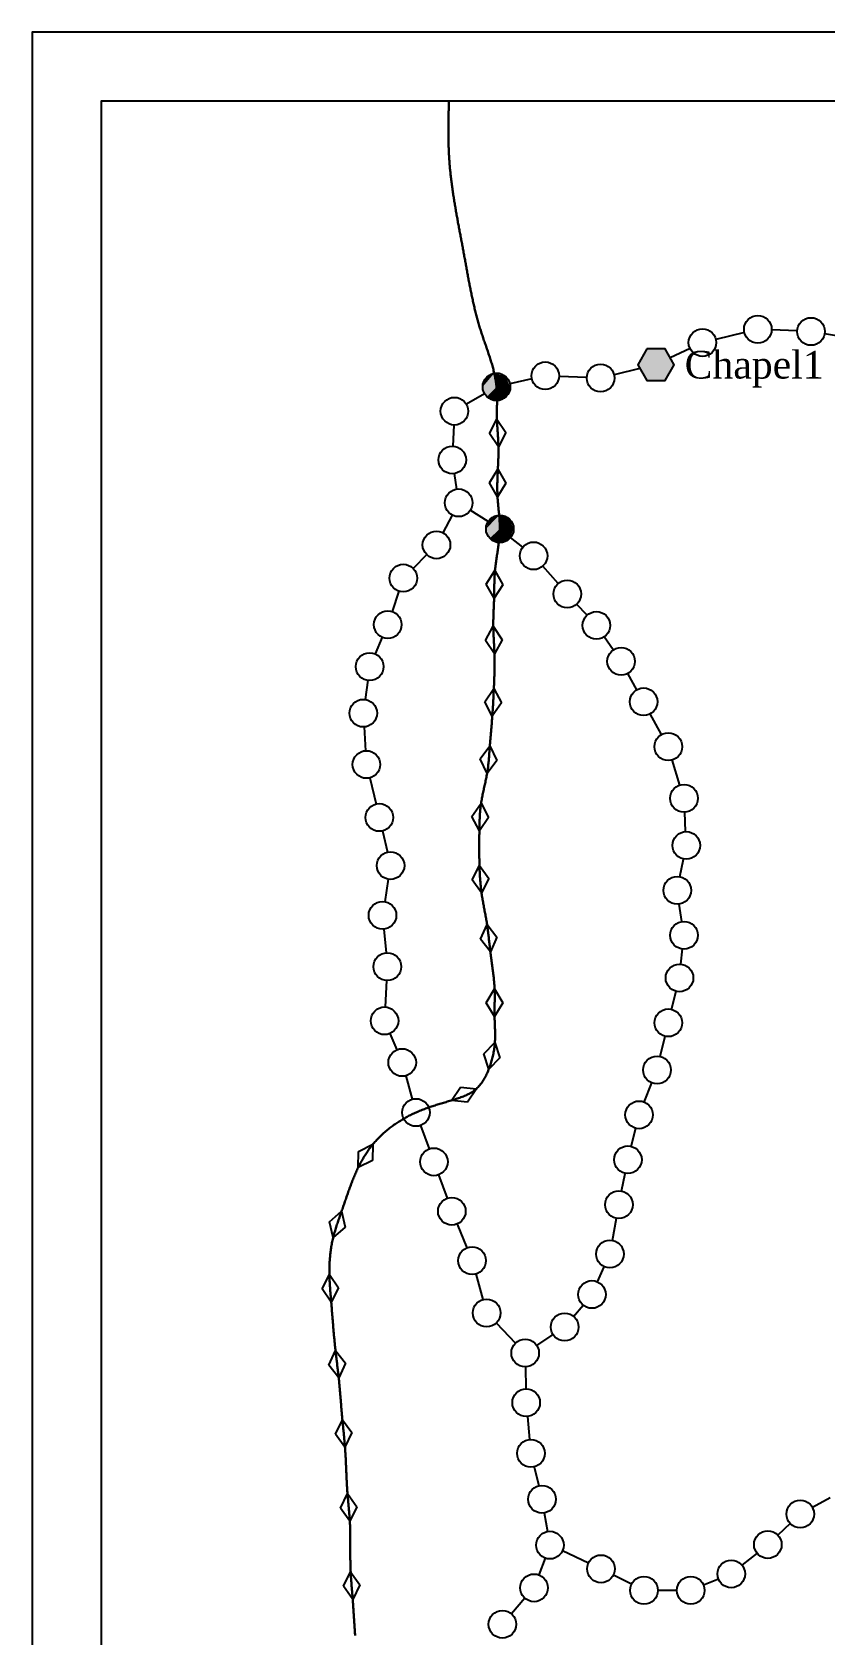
# Model space of a CAD drawing. Header units: metres. Extents: x -25 to 1525, y -25 to 1075.
# Drawn here: x -25 to 262, y 495 to 1075 of the extents above; entities that cross this region are included whole.
import ezdxf
from ezdxf.enums import TextEntityAlignment as Align

# ---------------------------------------------------------------- set-up
doc = ezdxf.new("R2010")
doc.units = ezdxf.units.M
doc.header["$MEASUREMENT"] = 0
doc.layers.get('0').update_dxf_attribs({"linetype": 'CONTINUOUS'})
for name, color, linetype in [('SMALLROAD', 7, 'CONTINUOUS'), ('SPECPLACES', 4, 'CONTINUOUS'), ('WATER', 5, 'CONTINUOUS'), ('WATERROAD', 7, 'CONTINUOUS')]:
    doc.layers.add(name, color=color, linetype=linetype)
doc.styles.get("Standard").update_dxf_attribs({"font": 'times.ttf', "height": 10})

# ---------------------------------------------------------------- blocks, each defined once
blk = doc.blocks.new('*U20')
at = {"layer": 'SMALLROAD', "color": 24, "linetype": 'Continuous'}
for points in [[(139.66, 943.06), (142.31, 951.59), (138.13, 946.66)], [(139.32, 949.89), (138.13, 946.66), (142.31, 951.59)], [(142.31, 951.59), (139.66, 943.06), (143.13, 946.67)], [(142.31, 951.59), (143.13, 946.67), (146.36, 950.47)], [(143.32, 941.66), (143.13, 946.67), (139.66, 943.06)], [(146.36, 950.47), (143.13, 946.67), (148.13, 946.66)], [(143.13, 946.67), (143.32, 941.66), (148.13, 946.66)], [(148.13, 946.66), (143.32, 941.66), (146.73, 943.19)]]:
    blk.add_solid(points, dxfattribs=at)
blk = doc.blocks.new('*U21')
at = {"layer": 'SMALLROAD', "color": 24, "linetype": 'Continuous'}
for points in [[(140.68, 891.88), (144.1, 900.27), (139.34, 895.28)], [(140.72, 898.73), (139.34, 895.28), (144.1, 900.27)], [(144.1, 900.27), (140.68, 891.88), (144.34, 895.28)], [(144.1, 900.27), (144.34, 895.28), (147.79, 898.9)], [(147.79, 898.9), (144.34, 895.28), (149.34, 895.28)], [(143.97, 890.29), (144.34, 895.28), (140.68, 891.88)], [(144.34, 895.28), (143.97, 890.29), (147.74, 891.61)], [(149.34, 895.28), (144.34, 895.28), (147.74, 891.61)]]:
    blk.add_solid(points, dxfattribs=at)
blk = doc.blocks.new('*U42')
at = {"layer": 'SPECPLACES', "linetype": 'Continuous'}
for points in [[(194.25, 954.67), (207.45, 954.67), (197.55, 960.38)], [(204.15, 960.38), (197.55, 960.38), (207.45, 954.67)], [(207.45, 954.67), (194.25, 954.67), (204.15, 948.95)], [(197.55, 948.95), (204.15, 948.95), (194.25, 954.67)]]:
    blk.add_solid(points, dxfattribs=at)

msp = doc.modelspace()

# ---------------------------------------------------------------- linework, layer by layer
for points in [[(-25, -25), (1525, -25), (1525, 1075), (-25, 1075)], [(0, 0), (1500, 0), (1500, 1050), (0, 1050)]]:
    msp.add_lwpolyline(points, close=True)
at = {"layer": 'SMALLROAD'}
for p, q in [((232.86, 966.32), (222.55, 963.84)), ((251.97, 966.89), (242.72, 967.27)), ((270.48, 964.33), (261.89, 965.83)), ((213.17, 960.53), (206.03, 957.13)), ((195.05, 953.28), (185.67, 951.03)), ((155.89, 949.55), (148.01, 947.76)), ((175.81, 950.06), (165.76, 950.46)), ((138.8, 944.15), (132.23, 940.35)), ((127.67, 932.85), (127.32, 925.22)), ((127.84, 915.28), (128.68, 909.65)), ((127.09, 900.28), (123.73, 893.91)), ((140.12, 897.95), (133.65, 902.04)), ((152.63, 888.66), (148.25, 892.16)), ((117.87, 885.96), (112.92, 881.01)), ((165.42, 875.48), (159.85, 881.79)), ((107.8, 872.73), (105.35, 865.4)), ((175.89, 864.02), (172.13, 868.07)), ((101.79, 856.06), (99.19, 850.05)), ((185.4, 851.48), (182.13, 856.24)), ((193.94, 837.11), (190.67, 842.99)), ((96.53, 840.5), (95.57, 833.57)), ((95.2, 823.63), (95.74, 815.04)), ((202.9, 820.88), (198.78, 828.36)), ((209.54, 802.61), (206.77, 811.72)), ((97.23, 805.19), (99.52, 795.75)), ((211.57, 785.76), (211.24, 792.83)), ((101.84, 786.02), (103.63, 778.35)), ((209.54, 769.43), (210.83, 775.86)), ((103.97, 768.54), (102.66, 760.42)), ((210.26, 753.23), (209.3, 759.58)), ((102.33, 750.51), (103.14, 741.89)), ((209.9, 737.82), (210.48, 743.31)), ((103.35, 731.92), (102.86, 722.34)), ((206.52, 721.46), (208.16, 728)), ((104.55, 712.74), (107.04, 706.86)), ((202.4, 704.42), (204.15, 711.74)), ((110.31, 697.43), (112.63, 689)), ((196.6, 687.95), (199.39, 694.91)), ((115.67, 679.48), (118.75, 671.01)), ((191.89, 671.92), (193.53, 678.46)), ((122.17, 661.61), (125.25, 653.14)), ((188.41, 655.73), (189.7, 662.16)), ((128.86, 643.81), (132.38, 635.2)), ((185.07, 637.88), (186.53, 645.9)), ((179.7, 622.91), (182.14, 628.39)), ((135.62, 625.76), (138.21, 616.47)), ((171, 610.4), (174.46, 614.51)), ((143.02, 608.06), (150.03, 600.77)), ((157.67, 599.92), (163.61, 603.82)), ((153.6, 592.17), (153.76, 584.19)), ((154.32, 574.22), (155.11, 565.85)), ((156.75, 556.01), (158.41, 549.13)), ((160.44, 539.35), (161.6, 532.6)), ((263.87, 544.79), (257.47, 541.3)), ((249.44, 535.48), (245, 531.3)), ((160.71, 522.98), (158.46, 516.9)), ((176.42, 521.19), (166.99, 525.57)), ((237.45, 524.75), (231.99, 520.38)), ((192.04, 513.55), (185.43, 516.85)), ((208.44, 511.31), (201.51, 511.31)), ((223.45, 515.37), (218.08, 513.19)), ((153.44, 508.44), (148.54, 502.82))]:
    msp.add_line(p, q, dxfattribs=at)
for centre in [(237.73, 967.48), (256.97, 966.68), (217.68, 962.68), (160.77, 950.66), (180.81, 949.86), (127.9, 937.85), (127.1, 920.23), (129.42, 904.71), (121.4, 889.49), (156.54, 885.53), (109.38, 877.47), (168.73, 871.73), (103.77, 860.65), (179.3, 860.36), (188.24, 847.36), (97.21, 845.45), (196.37, 832.74), (94.89, 828.62), (205.31, 816.5), (96.05, 810.05), (211, 797.82), (100.7, 790.89), (211.81, 780.77), (104.77, 773.48), (208.56, 764.52), (101.86, 755.48), (211, 748.28), (103.61, 736.91), (209.37, 732.85), (102.6, 717.34), (205.31, 716.61), (108.99, 702.25), (201.24, 699.55), (113.96, 684.17), (194.74, 683.31), (120.46, 666.31), (190.68, 667.07), (187.43, 650.82), (126.96, 648.44), (184.17, 632.96), (134.28, 630.57), (177.67, 618.34), (139.55, 611.66), (167.79, 606.57), (153.5, 597.17), (153.86, 579.19), (155.58, 560.88), (159.59, 544.27), (253.08, 538.91), (162.45, 527.67), (241.35, 527.87), (180.96, 519.08), (228.09, 517.26), (156.72, 512.21), (196.51, 511.31), (213.44, 511.31), (145.26, 499.05)]:
    msp.add_circle(centre, 5, dxfattribs=at)
at = {"layer": 'SMALLROAD', "color": 24}
for centre in [(143.13, 946.66), (144.34, 895.28)]:
    msp.add_circle(centre, 5, dxfattribs=at)
at = {"layer": 'SPECPLACES'}
msp.add_lwpolyline([(197.55, 960.38), (194.25, 954.67), (197.55, 948.95), (204.15, 948.95), (207.45, 954.67), (204.15, 960.38)], close=True, dxfattribs=at)
at = {"layer": 'WATER', "lineweight": 30}
msp.add_polyline3d([(125.9, 1050, 0), (125.89, 1049.54, 0), (125.87, 1049.08, 0), (125.86, 1048.62, 0), (125.85, 1048.16, 0), (125.84, 1047.7, 0), (125.83, 1047.24, 0), (125.82, 1046.78, 0), (125.81, 1046.32, 0), (125.8, 1045.86, 0), (125.79, 1045.4, 0), (125.78, 1044.94, 0), (125.77, 1044.48, 0), (125.77, 1044.02, 0), (125.76, 1043.56, 0), (125.75, 1043.1, 0), (125.75, 1042.64, 0), (125.74, 1042.18, 0), (125.73, 1041.72, 0), (125.73, 1041.26, 0), (125.73, 1040.8, 0), (125.72, 1040.34, 0), (125.72, 1039.88, 0), (125.72, 1039.42, 0), (125.72, 1038.96, 0), (125.72, 1038.5, 0), (125.72, 1038.04, 0), (125.73, 1037.58, 0), (125.73, 1037.12, 0), (125.73, 1036.66, 0), (125.74, 1036.2, 0), (125.75, 1035.74, 0), (125.76, 1035.28, 0), (125.77, 1034.83, 0), (125.78, 1034.37, 0), (125.79, 1033.91, 0), (125.81, 1033.45, 0), (125.82, 1032.99, 0), (125.84, 1032.53, 0), (125.86, 1032.08, 0), (125.88, 1031.62, 0), (125.9, 1031.16, 0), (125.92, 1030.7, 0), (125.95, 1030.24, 0), (125.97, 1029.79, 0), (126, 1029.33, 0), (126.03, 1028.87, 0), (126.07, 1028.41, 0), (126.1, 1027.96, 0), (126.14, 1027.5, 0), (126.17, 1027.04, 0), (126.21, 1026.59, 0), (126.25, 1026.13, 0), (126.29, 1025.67, 0), (126.34, 1025.22, 0), (126.38, 1024.76, 0), (126.43, 1024.31, 0), (126.48, 1023.85, 0), (126.53, 1023.39, 0), (126.58, 1022.94, 0), (126.63, 1022.48, 0), (126.68, 1022.03, 0), (126.74, 1021.57, 0), (126.8, 1021.12, 0), (126.85, 1020.66, 0), (126.91, 1020.21, 0), (126.97, 1019.75, 0), (127.03, 1019.3, 0), (127.09, 1018.84, 0), (127.16, 1018.39, 0), (127.22, 1017.93, 0), (127.29, 1017.48, 0), (127.36, 1017.02, 0), (127.42, 1016.57, 0), (127.49, 1016.11, 0), (127.56, 1015.66, 0), (127.63, 1015.21, 0), (127.7, 1014.75, 0), (127.78, 1014.3, 0), (127.85, 1013.84, 0), (127.92, 1013.39, 0), (128, 1012.94, 0), (128.07, 1012.48, 0), (128.15, 1012.03, 0), (128.23, 1011.58, 0), (128.3, 1011.12, 0), (128.38, 1010.67, 0), (128.46, 1010.21, 0), (128.54, 1009.76, 0), (128.62, 1009.31, 0), (128.7, 1008.85, 0), (128.78, 1008.4, 0), (128.86, 1007.95, 0), (128.95, 1007.5, 0), (129.03, 1007.04, 0), (129.11, 1006.59, 0), (129.19, 1006.14, 0), (129.28, 1005.68, 0), (129.36, 1005.23, 0), (129.45, 1004.78, 0), (129.53, 1004.32, 0), (129.62, 1003.87, 0), (129.7, 1003.42, 0), (129.78, 1002.97, 0), (129.87, 1002.51, 0), (129.96, 1002.06, 0), (130.04, 1001.61, 0), (130.13, 1001.16, 0), (130.21, 1000.7, 0), (130.3, 1000.25, 0), (130.38, 999.8, 0), (130.47, 999.35, 0), (130.55, 998.89, 0), (130.64, 998.44, 0), (130.72, 997.99, 0), (130.81, 997.54, 0), (130.9, 997.08, 0), (130.98, 996.63, 0), (131.06, 996.18, 0), (131.15, 995.73, 0), (131.23, 995.27, 0), (131.31, 994.82, 0), (131.4, 994.37, 0), (131.48, 993.92, 0), (131.56, 993.46, 0), (131.65, 993.01, 0), (131.73, 992.56, 0), (131.81, 992.11, 0), (131.89, 991.65, 0), (131.97, 991.2, 0), (132.06, 990.75, 0), (132.14, 990.3, 0), (132.22, 989.84, 0), (132.3, 989.39, 0), (132.38, 988.94, 0), (132.46, 988.49, 0), (132.55, 988.04, 0), (132.63, 987.58, 0), (132.71, 987.13, 0), (132.79, 986.68, 0), (132.88, 986.23, 0), (132.96, 985.78, 0), (133.05, 985.33, 0), (133.13, 984.88, 0), (133.22, 984.42, 0), (133.3, 983.97, 0), (133.39, 983.52, 0), (133.48, 983.07, 0), (133.57, 982.62, 0), (133.66, 982.17, 0), (133.75, 981.72, 0), (133.84, 981.27, 0), (133.93, 980.82, 0), (134.02, 980.37, 0), (134.11, 979.92, 0), (134.21, 979.47, 0), (134.3, 979.02, 0), (134.4, 978.58, 0), (134.5, 978.13, 0), (134.6, 977.68, 0), (134.7, 977.23, 0), (134.8, 976.78, 0), (134.9, 976.34, 0), (135, 975.89, 0), (135.11, 975.44, 0), (135.22, 974.99, 0), (135.32, 974.55, 0), (135.43, 974.1, 0), (135.54, 973.65, 0), (135.66, 973.21, 0), (135.77, 972.76, 0), (135.89, 972.32, 0), (136.01, 971.87, 0), (136.13, 971.43, 0), (136.25, 970.98, 0), (136.37, 970.54, 0), (136.5, 970.1, 0), (136.62, 969.65, 0), (136.75, 969.21, 0), (136.88, 968.77, 0), (137.02, 968.33, 0), (137.15, 967.88, 0), (137.29, 967.44, 0), (137.43, 967, 0), (137.57, 966.56, 0), (137.72, 966.12, 0), (137.86, 965.68, 0), (138.01, 965.24, 0), (138.16, 964.8, 0), (138.3, 964.36, 0), (138.45, 963.92, 0), (138.6, 963.48, 0), (138.76, 963.04, 0), (138.91, 962.61, 0), (139.06, 962.17, 0), (139.21, 961.73, 0), (139.36, 961.29, 0), (139.52, 960.85, 0), (139.67, 960.41, 0), (139.82, 959.97, 0), (139.97, 959.53, 0), (140.12, 959.1, 0), (140.26, 958.66, 0), (140.41, 958.22, 0), (140.55, 957.78, 0), (140.7, 957.34, 0), (140.84, 956.9, 0), (140.98, 956.46, 0), (141.11, 956.02, 0), (141.25, 955.58, 0), (141.38, 955.14, 0), (141.51, 954.7, 0), (141.63, 954.25, 0), (141.75, 953.81, 0), (141.87, 953.37, 0), (141.99, 952.93, 0), (142.1, 952.48, 0), (142.21, 952.04, 0), (142.31, 951.59, 0), (142.41, 951.15, 0), (142.51, 950.7, 0), (142.6, 950.25, 0), (142.68, 949.81, 0), (142.76, 949.36, 0), (142.84, 948.91, 0), (142.91, 948.46, 0), (142.97, 948.01, 0), (143.03, 947.56, 0), (143.08, 947.11, 0), (143.13, 946.66, 0), (143.17, 946.2, 0), (143.2, 945.75, 0), (143.23, 945.29, 0), (143.26, 944.84, 0), (143.28, 944.38, 0), (143.29, 943.92, 0), (143.3, 943.47, 0), (143.31, 943.01, 0), (143.32, 942.55, 0), (143.32, 942.09, 0), (143.32, 941.63, 0), (143.31, 941.17, 0), (143.31, 940.71, 0), (143.31, 940.25, 0), (143.3, 939.79, 0), (143.29, 939.32, 0), (143.29, 938.86, 0), (143.28, 938.4, 0), (143.28, 937.94, 0), (143.27, 937.48, 0), (143.27, 937.02, 0), (143.27, 936.56, 0), (143.27, 936.1, 0), (143.28, 935.63, 0), (143.29, 935.17, 0), (143.3, 934.71, 0), (143.31, 934.25, 0), (143.33, 933.79, 0), (143.35, 933.33, 0), (143.38, 932.87, 0), (143.4, 932.41, 0), (143.43, 931.96, 0), (143.46, 931.5, 0), (143.49, 931.04, 0), (143.52, 930.58, 0), (143.55, 930.12, 0), (143.58, 929.66, 0), (143.61, 929.2, 0), (143.64, 928.75, 0), (143.67, 928.29, 0), (143.7, 927.83, 0), (143.73, 927.37, 0), (143.75, 926.91, 0), (143.77, 926.46, 0), (143.79, 926, 0), (143.81, 925.54, 0), (143.82, 925.08, 0), (143.83, 924.62, 0), (143.84, 924.16, 0), (143.84, 923.7, 0), (143.84, 923.25, 0), (143.83, 922.79, 0), (143.83, 922.33, 0), (143.82, 921.87, 0), (143.81, 921.41, 0), (143.79, 920.95, 0), (143.78, 920.49, 0), (143.76, 920.03, 0), (143.74, 919.57, 0), (143.72, 919.11, 0), (143.7, 918.65, 0), (143.68, 918.19, 0), (143.66, 917.73, 0), (143.63, 917.27, 0), (143.61, 916.81, 0), (143.59, 916.36, 0), (143.57, 915.89, 0), (143.55, 915.43, 0), (143.53, 914.98, 0), (143.51, 914.52, 0), (143.49, 914.06, 0), (143.47, 913.6, 0), (143.46, 913.14, 0), (143.44, 912.68, 0), (143.43, 912.22, 0), (143.42, 911.76, 0), (143.42, 911.3, 0), (143.41, 910.84, 0), (143.41, 910.38, 0), (143.41, 909.92, 0), (143.41, 909.46, 0), (143.42, 909, 0), (143.43, 908.54, 0), (143.44, 908.09, 0), (143.46, 907.63, 0), (143.48, 907.17, 0), (143.51, 906.71, 0), (143.54, 906.25, 0), (143.57, 905.79, 0), (143.61, 905.33, 0), (143.65, 904.87, 0), (143.69, 904.41, 0), (143.73, 903.96, 0), (143.78, 903.5, 0), (143.82, 903.04, 0), (143.87, 902.58, 0), (143.91, 902.12, 0), (143.96, 901.66, 0), (144.01, 901.2, 0), (144.05, 900.75, 0), (144.09, 900.29, 0), (144.13, 899.83, 0), (144.17, 899.37, 0), (144.21, 898.91, 0), (144.24, 898.46, 0), (144.27, 898, 0), (144.3, 897.54, 0), (144.32, 897.08, 0), (144.33, 896.63, 0), (144.34, 896.17, 0), (144.35, 895.71, 0), (144.34, 895.25, 0), (144.34, 894.8, 0), (144.32, 894.34, 0), (144.3, 893.88, 0), (144.27, 893.43, 0), (144.24, 892.97, 0), (144.2, 892.52, 0), (144.16, 892.06, 0), (144.12, 891.61, 0), (144.07, 891.15, 0), (144.01, 890.69, 0), (143.96, 890.24, 0), (143.9, 889.78, 0), (143.84, 889.33, 0), (143.77, 888.87, 0), (143.71, 888.41, 0), (143.64, 887.96, 0), (143.57, 887.5, 0), (143.5, 887.05, 0), (143.43, 886.59, 0), (143.36, 886.13, 0), (143.29, 885.68, 0), (143.22, 885.22, 0), (143.15, 884.77, 0), (143.08, 884.31, 0), (143.01, 883.86, 0), (142.95, 883.4, 0), (142.89, 882.94, 0), (142.83, 882.49, 0), (142.77, 882.03, 0), (142.72, 881.57, 0), (142.66, 881.11, 0), (142.62, 880.66, 0), (142.57, 880.2, 0), (142.54, 879.74, 0), (142.5, 879.28, 0), (142.47, 878.82, 0), (142.45, 878.37, 0), (142.42, 877.91, 0), (142.4, 877.45, 0), (142.39, 876.99, 0), (142.37, 876.53, 0), (142.36, 876.07, 0), (142.35, 875.61, 0), (142.34, 875.15, 0), (142.33, 874.69, 0), (142.33, 874.23, 0), (142.32, 873.77, 0), (142.31, 873.31, 0), (142.31, 872.86, 0), (142.3, 872.39, 0), (142.3, 871.93, 0), (142.29, 871.48, 0), (142.28, 871.02, 0), (142.27, 870.56, 0), (142.26, 870.1, 0), (142.25, 869.64, 0), (142.23, 869.18, 0), (142.22, 868.72, 0), (142.2, 868.26, 0), (142.18, 867.8, 0), (142.16, 867.34, 0), (142.14, 866.88, 0), (142.12, 866.42, 0), (142.1, 865.96, 0), (142.08, 865.5, 0), (142.06, 865.04, 0), (142.04, 864.59, 0), (142.03, 864.13, 0), (142.01, 863.67, 0), (141.99, 863.21, 0), (141.98, 862.75, 0), (141.97, 862.29, 0), (141.96, 861.83, 0), (141.96, 861.37, 0), (141.95, 860.91, 0), (141.95, 860.45, 0), (141.96, 860, 0), (141.96, 859.54, 0), (141.97, 859.08, 0), (141.99, 858.62, 0), (142, 858.16, 0), (142.02, 857.7, 0), (142.04, 857.24, 0), (142.06, 856.78, 0), (142.09, 856.32, 0), (142.11, 855.87, 0), (142.14, 855.41, 0), (142.16, 854.95, 0), (142.19, 854.49, 0), (142.22, 854.03, 0), (142.24, 853.57, 0), (142.27, 853.11, 0), (142.29, 852.65, 0), (142.32, 852.19, 0), (142.34, 851.74, 0), (142.36, 851.28, 0), (142.38, 850.82, 0), (142.4, 850.36, 0), (142.42, 849.9, 0), (142.43, 849.44, 0), (142.44, 848.98, 0), (142.45, 848.52, 0), (142.45, 848.06, 0), (142.46, 847.6, 0), (142.46, 847.14, 0), (142.46, 846.68, 0), (142.45, 846.23, 0), (142.45, 845.77, 0), (142.44, 845.31, 0), (142.44, 844.85, 0), (142.43, 844.39, 0), (142.42, 843.93, 0), (142.4, 843.47, 0), (142.39, 843.01, 0), (142.38, 842.55, 0), (142.36, 842.09, 0), (142.34, 841.63, 0), (142.33, 841.17, 0), (142.31, 840.71, 0), (142.29, 840.25, 0), (142.27, 839.79, 0), (142.25, 839.34, 0), (142.23, 838.88, 0), (142.21, 838.42, 0), (142.18, 837.96, 0), (142.16, 837.5, 0), (142.14, 837.04, 0), (142.12, 836.58, 0), (142.1, 836.12, 0), (142.07, 835.66, 0), (142.05, 835.2, 0), (142.03, 834.74, 0), (142, 834.28, 0), (141.98, 833.83, 0), (141.96, 833.37, 0), (141.93, 832.91, 0), (141.91, 832.45, 0), (141.88, 831.99, 0), (141.86, 831.53, 0), (141.83, 831.07, 0), (141.8, 830.62, 0), (141.77, 830.16, 0), (141.75, 829.7, 0), (141.72, 829.24, 0), (141.69, 828.78, 0), (141.66, 828.32, 0), (141.62, 827.87, 0), (141.59, 827.41, 0), (141.56, 826.95, 0), (141.52, 826.49, 0), (141.49, 826.03, 0), (141.45, 825.58, 0), (141.42, 825.12, 0), (141.38, 824.66, 0), (141.34, 824.2, 0), (141.3, 823.75, 0), (141.27, 823.29, 0), (141.23, 822.83, 0), (141.19, 822.37, 0), (141.15, 821.91, 0), (141.11, 821.46, 0), (141.07, 821, 0), (141.03, 820.54, 0), (141, 820.08, 0), (140.96, 819.63, 0), (140.92, 819.17, 0), (140.88, 818.71, 0), (140.84, 818.25, 0), (140.81, 817.79, 0), (140.77, 817.34, 0), (140.74, 816.88, 0), (140.7, 816.42, 0), (140.66, 815.96, 0), (140.63, 815.5, 0), (140.6, 815.04, 0), (140.56, 814.58, 0), (140.53, 814.12, 0), (140.49, 813.67, 0), (140.46, 813.21, 0), (140.42, 812.75, 0), (140.38, 812.29, 0), (140.34, 811.83, 0), (140.3, 811.38, 0), (140.25, 810.92, 0), (140.2, 810.46, 0), (140.16, 810, 0), (140.1, 809.55, 0), (140.05, 809.09, 0), (139.99, 808.64, 0), (139.93, 808.18, 0), (139.86, 807.73, 0), (139.79, 807.27, 0), (139.72, 806.82, 0), (139.64, 806.37, 0), (139.56, 805.92, 0), (139.47, 805.47, 0), (139.38, 805.01, 0), (139.29, 804.57, 0), (139.2, 804.12, 0), (139.1, 803.66, 0), (139, 803.22, 0), (138.9, 802.77, 0), (138.8, 802.32, 0), (138.7, 801.87, 0), (138.6, 801.42, 0), (138.5, 800.97, 0), (138.4, 800.52, 0), (138.31, 800.07, 0), (138.21, 799.62, 0), (138.11, 799.17, 0), (138.02, 798.72, 0), (137.93, 798.27, 0), (137.85, 797.82, 0), (137.76, 797.37, 0), (137.69, 796.92, 0), (137.61, 796.47, 0), (137.54, 796.01, 0), (137.48, 795.56, 0), (137.42, 795.11, 0), (137.36, 794.65, 0), (137.31, 794.19, 0), (137.27, 793.74, 0), (137.23, 793.28, 0), (137.19, 792.82, 0), (137.15, 792.36, 0), (137.12, 791.9, 0), (137.09, 791.45, 0), (137.07, 790.99, 0), (137.05, 790.53, 0), (137.03, 790.07, 0), (137.01, 789.61, 0), (137, 789.15, 0), (136.98, 788.69, 0), (136.97, 788.23, 0), (136.96, 787.77, 0), (136.95, 787.31, 0), (136.94, 786.85, 0), (136.94, 786.38, 0), (136.93, 785.92, 0), (136.93, 785.47, 0), (136.92, 785, 0), (136.91, 784.54, 0), (136.91, 784.09, 0), (136.9, 783.62, 0), (136.9, 783.17, 0), (136.9, 782.71, 0), (136.89, 782.25, 0), (136.89, 781.79, 0), (136.89, 781.33, 0), (136.88, 780.87, 0), (136.88, 780.41, 0), (136.88, 779.95, 0), (136.88, 779.49, 0), (136.89, 779.03, 0), (136.89, 778.57, 0), (136.89, 778.11, 0), (136.9, 777.65, 0), (136.9, 777.2, 0), (136.91, 776.74, 0), (136.91, 776.28, 0), (136.92, 775.82, 0), (136.93, 775.36, 0), (136.94, 774.9, 0), (136.95, 774.44, 0), (136.96, 773.98, 0), (136.97, 773.52, 0), (136.99, 773.06, 0), (137, 772.6, 0), (137.02, 772.14, 0), (137.03, 771.68, 0), (137.05, 771.23, 0), (137.07, 770.76, 0), (137.1, 770.31, 0), (137.12, 769.85, 0), (137.15, 769.39, 0), (137.18, 768.93, 0), (137.21, 768.47, 0), (137.24, 768.01, 0), (137.28, 767.55, 0), (137.31, 767.1, 0), (137.36, 766.64, 0), (137.4, 766.18, 0), (137.45, 765.72, 0), (137.5, 765.27, 0), (137.55, 764.81, 0), (137.6, 764.35, 0), (137.66, 763.9, 0), (137.72, 763.44, 0), (137.79, 762.99, 0), (137.86, 762.53, 0), (137.93, 762.08, 0), (138, 761.63, 0), (138.08, 761.18, 0), (138.16, 760.72, 0), (138.24, 760.27, 0), (138.32, 759.82, 0), (138.41, 759.37, 0), (138.49, 758.91, 0), (138.57, 758.46, 0), (138.66, 758.01, 0), (138.75, 757.56, 0), (138.83, 757.11, 0), (138.92, 756.66, 0), (139.01, 756.21, 0), (139.09, 755.75, 0), (139.18, 755.3, 0), (139.26, 754.85, 0), (139.34, 754.4, 0), (139.42, 753.95, 0), (139.5, 753.49, 0), (139.57, 753.04, 0), (139.65, 752.59, 0), (139.72, 752.13, 0), (139.79, 751.68, 0), (139.85, 751.23, 0), (139.92, 750.77, 0), (139.98, 750.32, 0), (140.04, 749.86, 0), (140.1, 749.41, 0), (140.15, 748.95, 0), (140.21, 748.49, 0), (140.26, 748.04, 0), (140.31, 747.58, 0), (140.36, 747.12, 0), (140.41, 746.67, 0), (140.46, 746.21, 0), (140.51, 745.75, 0), (140.56, 745.3, 0), (140.61, 744.84, 0), (140.66, 744.38, 0), (140.72, 743.93, 0), (140.77, 743.47, 0), (140.82, 743.01, 0), (140.88, 742.56, 0), (140.93, 742.1, 0), (140.99, 741.64, 0), (141.05, 741.19, 0), (141.11, 740.73, 0), (141.17, 740.27, 0), (141.23, 739.82, 0), (141.3, 739.36, 0), (141.36, 738.91, 0), (141.42, 738.45, 0), (141.48, 737.99, 0), (141.55, 737.54, 0), (141.61, 737.08, 0), (141.67, 736.63, 0), (141.73, 736.17, 0), (141.79, 735.71, 0), (141.85, 735.26, 0), (141.91, 734.8, 0), (141.96, 734.35, 0), (142.02, 733.89, 0), (142.07, 733.43, 0), (142.12, 732.98, 0), (142.17, 732.52, 0), (142.21, 732.06, 0), (142.25, 731.61, 0), (142.29, 731.15, 0), (142.33, 730.69, 0), (142.36, 730.24, 0), (142.39, 729.78, 0), (142.41, 729.32, 0), (142.43, 728.86, 0), (142.45, 728.41, 0), (142.46, 727.95, 0), (142.47, 727.49, 0), (142.48, 727.03, 0), (142.48, 726.57, 0), (142.48, 726.11, 0), (142.48, 725.65, 0), (142.48, 725.2, 0), (142.48, 724.74, 0), (142.47, 724.28, 0), (142.46, 723.82, 0), (142.46, 723.36, 0), (142.45, 722.9, 0), (142.44, 722.44, 0), (142.44, 721.98, 0), (142.43, 721.52, 0), (142.43, 721.06, 0), (142.42, 720.6, 0), (142.42, 720.14, 0), (142.43, 719.68, 0), (142.43, 719.22, 0), (142.44, 718.76, 0), (142.44, 718.3, 0), (142.46, 717.84, 0), (142.47, 717.38, 0), (142.49, 716.91, 0), (142.5, 716.45, 0), (142.52, 715.99, 0), (142.54, 715.53, 0), (142.56, 715.07, 0), (142.57, 714.61, 0), (142.59, 714.15, 0), (142.6, 713.69, 0), (142.61, 713.23, 0), (142.62, 712.77, 0), (142.62, 712.32, 0), (142.62, 711.86, 0), (142.62, 711.4, 0), (142.61, 710.94, 0), (142.59, 710.48, 0), (142.57, 710.03, 0), (142.55, 709.57, 0), (142.52, 709.11, 0), (142.48, 708.66, 0), (142.43, 708.2, 0), (142.38, 707.75, 0), (142.32, 707.3, 0), (142.25, 706.84, 0), (142.18, 706.39, 0), (142.1, 705.94, 0), (142.01, 705.49, 0), (141.92, 705.04, 0), (141.82, 704.59, 0), (141.72, 704.14, 0), (141.6, 703.7, 0), (141.48, 703.25, 0), (141.36, 702.8, 0), (141.22, 702.36, 0), (141.09, 701.92, 0), (140.94, 701.47, 0), (140.79, 701.03, 0), (140.63, 700.59, 0), (140.47, 700.15, 0), (140.29, 699.72, 0), (140.12, 699.28, 0), (139.93, 698.85, 0), (139.74, 698.42, 0), (139.54, 697.99, 0), (139.34, 697.57, 0), (139.12, 697.15, 0), (138.9, 696.73, 0), (138.67, 696.33, 0), (138.43, 695.93, 0), (138.18, 695.53, 0), (137.92, 695.15, 0), (137.65, 694.78, 0), (137.38, 694.41, 0), (137.09, 694.06, 0), (136.79, 693.71, 0), (136.48, 693.38, 0), (136.16, 693.06, 0), (135.83, 692.76, 0), (135.49, 692.47, 0), (135.14, 692.19, 0), (134.77, 691.92, 0), (134.4, 691.67, 0), (134.02, 691.43, 0), (133.62, 691.2, 0), (133.23, 690.97, 0), (132.82, 690.76, 0), (132.41, 690.56, 0), (131.99, 690.37, 0), (131.56, 690.18, 0), (131.13, 690, 0), (130.69, 689.83, 0), (130.25, 689.67, 0), (129.81, 689.51, 0), (129.37, 689.35, 0), (128.92, 689.2, 0), (128.47, 689.06, 0), (128.02, 688.91, 0), (127.56, 688.77, 0), (127.11, 688.64, 0), (126.66, 688.5, 0), (126.21, 688.36, 0), (125.77, 688.23, 0), (125.32, 688.09, 0), (124.87, 687.96, 0), (124.42, 687.83, 0), (123.98, 687.69, 0), (123.54, 687.56, 0), (123.09, 687.42, 0), (122.65, 687.29, 0), (122.21, 687.16, 0), (121.77, 687.02, 0), (121.33, 686.88, 0), (120.9, 686.74, 0), (120.46, 686.6, 0), (120.03, 686.46, 0), (119.59, 686.32, 0), (119.16, 686.17, 0), (118.73, 686.03, 0), (118.3, 685.88, 0), (117.87, 685.73, 0), (117.44, 685.57, 0), (117.01, 685.41, 0), (116.59, 685.25, 0), (116.16, 685.09, 0), (115.74, 684.92, 0), (115.31, 684.75, 0), (114.89, 684.58, 0), (114.47, 684.4, 0), (114.05, 684.22, 0), (113.63, 684.03, 0), (113.22, 683.84, 0), (112.8, 683.64, 0), (112.38, 683.44, 0), (111.97, 683.24, 0), (111.56, 683.03, 0), (111.15, 682.82, 0), (110.74, 682.6, 0), (110.33, 682.38, 0), (109.93, 682.15, 0), (109.53, 681.92, 0), (109.13, 681.69, 0), (108.73, 681.45, 0), (108.33, 681.21, 0), (107.94, 680.96, 0), (107.55, 680.71, 0), (107.16, 680.46, 0), (106.77, 680.2, 0), (106.39, 679.93, 0), (106, 679.67, 0), (105.63, 679.4, 0), (105.25, 679.12, 0), (104.88, 678.84, 0), (104.51, 678.56, 0), (104.14, 678.27, 0), (103.78, 677.98, 0), (103.42, 677.69, 0), (103.07, 677.39, 0), (102.71, 677.08, 0), (102.36, 676.78, 0), (102.02, 676.47, 0), (101.68, 676.15, 0), (101.34, 675.83, 0), (101.01, 675.51, 0), (100.68, 675.18, 0), (100.36, 674.86, 0), (100.03, 674.52, 0), (99.72, 674.18, 0), (99.41, 673.84, 0), (99.1, 673.5, 0), (98.8, 673.15, 0), (98.5, 672.8, 0), (98.2, 672.44, 0), (97.92, 672.08, 0), (97.63, 671.72, 0), (97.35, 671.35, 0), (97.08, 670.98, 0), (96.81, 670.61, 0), (96.54, 670.23, 0), (96.28, 669.85, 0), (96.03, 669.47, 0), (95.77, 669.08, 0), (95.53, 668.7, 0), (95.28, 668.3, 0), (95.04, 667.91, 0), (94.81, 667.51, 0), (94.58, 667.12, 0), (94.35, 666.72, 0), (94.13, 666.31, 0), (93.91, 665.91, 0), (93.69, 665.5, 0), (93.48, 665.1, 0), (93.27, 664.68, 0), (93.07, 664.27, 0), (92.87, 663.86, 0), (92.67, 663.45, 0), (92.48, 663.03, 0), (92.29, 662.61, 0), (92.1, 662.19, 0), (91.92, 661.77, 0), (91.74, 661.35, 0), (91.56, 660.93, 0), (91.38, 660.5, 0), (91.21, 660.08, 0), (91.04, 659.65, 0), (90.87, 659.22, 0), (90.71, 658.8, 0), (90.54, 658.37, 0), (90.38, 657.94, 0), (90.22, 657.51, 0), (90.06, 657.08, 0), (89.91, 656.64, 0), (89.75, 656.21, 0), (89.6, 655.78, 0), (89.44, 655.34, 0), (89.29, 654.91, 0), (89.14, 654.48, 0), (88.99, 654.04, 0), (88.84, 653.61, 0), (88.69, 653.17, 0), (88.54, 652.73, 0), (88.4, 652.3, 0), (88.25, 651.86, 0), (88.1, 651.43, 0), (87.95, 650.99, 0), (87.8, 650.55, 0), (87.65, 650.12, 0), (87.5, 649.68, 0), (87.35, 649.25, 0), (87.2, 648.81, 0), (87.05, 648.38, 0), (86.9, 647.94, 0), (86.75, 647.51, 0), (86.59, 647.07, 0), (86.44, 646.64, 0), (86.28, 646.21, 0), (86.13, 645.77, 0), (85.98, 645.34, 0), (85.83, 644.9, 0), (85.68, 644.47, 0), (85.53, 644.03, 0), (85.38, 643.6, 0), (85.23, 643.16, 0), (85.09, 642.73, 0), (84.95, 642.29, 0), (84.81, 641.85, 0), (84.68, 641.41, 0), (84.55, 640.97, 0), (84.42, 640.53, 0), (84.3, 640.09, 0), (84.18, 639.65, 0), (84.06, 639.2, 0), (83.95, 638.76, 0), (83.85, 638.31, 0), (83.75, 637.86, 0), (83.65, 637.41, 0), (83.56, 636.96, 0), (83.48, 636.51, 0), (83.4, 636.06, 0), (83.32, 635.61, 0), (83.25, 635.15, 0), (83.18, 634.7, 0), (83.11, 634.24, 0), (83.06, 633.78, 0), (83, 633.33, 0), (82.95, 632.87, 0), (82.9, 632.41, 0), (82.86, 631.95, 0), (82.82, 631.49, 0), (82.79, 631.03, 0), (82.76, 630.57, 0), (82.73, 630.11, 0), (82.7, 629.65, 0), (82.69, 629.19, 0), (82.67, 628.73, 0), (82.66, 628.26, 0), (82.65, 627.8, 0), (82.64, 627.34, 0), (82.64, 626.88, 0), (82.64, 626.42, 0), (82.64, 625.96, 0), (82.65, 625.5, 0), (82.66, 625.04, 0), (82.67, 624.58, 0), (82.69, 624.12, 0), (82.71, 623.66, 0), (82.73, 623.2, 0), (82.75, 622.74, 0), (82.78, 622.28, 0), (82.81, 621.82, 0), (82.84, 621.36, 0), (82.87, 620.9, 0), (82.9, 620.45, 0), (82.93, 619.99, 0), (82.97, 619.53, 0), (83, 619.07, 0), (83.04, 618.62, 0), (83.08, 618.16, 0), (83.12, 617.7, 0), (83.16, 617.24, 0), (83.19, 616.78, 0), (83.23, 616.33, 0), (83.27, 615.87, 0), (83.31, 615.41, 0), (83.35, 614.96, 0), (83.39, 614.5, 0), (83.42, 614.04, 0), (83.46, 613.58, 0), (83.5, 613.12, 0), (83.54, 612.67, 0), (83.57, 612.21, 0), (83.61, 611.75, 0), (83.65, 611.29, 0), (83.68, 610.83, 0), (83.72, 610.38, 0), (83.76, 609.92, 0), (83.8, 609.46, 0), (83.83, 609, 0), (83.87, 608.54, 0), (83.91, 608.09, 0), (83.95, 607.63, 0), (83.98, 607.17, 0), (84.02, 606.71, 0), (84.06, 606.25, 0), (84.1, 605.8, 0), (84.14, 605.34, 0), (84.18, 604.88, 0), (84.22, 604.42, 0), (84.26, 603.97, 0), (84.3, 603.51, 0), (84.34, 603.05, 0), (84.39, 602.59, 0), (84.43, 602.14, 0), (84.47, 601.68, 0), (84.52, 601.22, 0), (84.56, 600.76, 0), (84.61, 600.31, 0), (84.66, 599.85, 0), (84.71, 599.39, 0), (84.75, 598.94, 0), (84.8, 598.48, 0), (84.85, 598.02, 0), (84.91, 597.57, 0), (84.96, 597.11, 0), (85.01, 596.65, 0), (85.07, 596.2, 0), (85.12, 595.74, 0), (85.18, 595.29, 0), (85.23, 594.83, 0), (85.29, 594.38, 0), (85.34, 593.92, 0), (85.4, 593.46, 0), (85.45, 593.01, 0), (85.51, 592.55, 0), (85.56, 592.09, 0), (85.62, 591.64, 0), (85.67, 591.18, 0), (85.73, 590.73, 0), (85.78, 590.27, 0), (85.83, 589.81, 0), (85.89, 589.36, 0), (85.94, 588.9, 0), (85.99, 588.44, 0), (86.03, 587.99, 0), (86.08, 587.53, 0), (86.13, 587.07, 0), (86.17, 586.62, 0), (86.22, 586.16, 0), (86.26, 585.7, 0), (86.3, 585.25, 0), (86.34, 584.79, 0), (86.39, 584.33, 0), (86.43, 583.87, 0), (86.46, 583.41, 0), (86.5, 582.96, 0), (86.54, 582.5, 0), (86.58, 582.04, 0), (86.62, 581.58, 0), (86.65, 581.12, 0), (86.69, 580.67, 0), (86.73, 580.21, 0), (86.77, 579.75, 0), (86.8, 579.29, 0), (86.84, 578.84, 0), (86.88, 578.38, 0), (86.91, 577.92, 0), (86.95, 577.46, 0), (86.99, 577, 0), (87.03, 576.55, 0), (87.06, 576.09, 0), (87.1, 575.63, 0), (87.14, 575.17, 0), (87.18, 574.72, 0), (87.22, 574.26, 0), (87.26, 573.8, 0), (87.31, 573.34, 0), (87.35, 572.88, 0), (87.39, 572.43, 0), (87.44, 571.97, 0), (87.48, 571.51, 0), (87.53, 571.05, 0), (87.58, 570.6, 0), (87.62, 570.14, 0), (87.67, 569.68, 0), (87.71, 569.23, 0), (87.76, 568.77, 0), (87.81, 568.31, 0), (87.85, 567.86, 0), (87.9, 567.4, 0), (87.94, 566.94, 0), (87.99, 566.48, 0), (88.03, 566.03, 0), (88.07, 565.57, 0), (88.12, 565.11, 0), (88.16, 564.65, 0), (88.19, 564.2, 0), (88.23, 563.74, 0), (88.27, 563.28, 0), (88.3, 562.82, 0), (88.34, 562.37, 0), (88.37, 561.91, 0), (88.4, 561.45, 0), (88.43, 560.99, 0), (88.45, 560.53, 0), (88.48, 560.07, 0), (88.5, 559.62, 0), (88.53, 559.16, 0), (88.55, 558.7, 0), (88.57, 558.24, 0), (88.6, 557.78, 0), (88.62, 557.32, 0), (88.64, 556.86, 0), (88.66, 556.4, 0), (88.68, 555.94, 0), (88.7, 555.49, 0), (88.72, 555.03, 0), (88.74, 554.57, 0), (88.76, 554.11, 0), (88.78, 553.65, 0), (88.8, 553.19, 0), (88.82, 552.73, 0), (88.84, 552.27, 0), (88.86, 551.81, 0), (88.88, 551.35, 0), (88.9, 550.89, 0), (88.93, 550.44, 0), (88.95, 549.98, 0), (88.98, 549.52, 0), (89, 549.06, 0), (89.03, 548.6, 0), (89.06, 548.14, 0), (89.09, 547.68, 0), (89.12, 547.23, 0), (89.15, 546.77, 0), (89.19, 546.31, 0), (89.22, 545.85, 0), (89.26, 545.39, 0), (89.3, 544.93, 0), (89.34, 544.48, 0), (89.38, 544.02, 0), (89.42, 543.56, 0), (89.47, 543.11, 0), (89.51, 542.65, 0), (89.55, 542.19, 0), (89.6, 541.73, 0), (89.64, 541.27, 0), (89.68, 540.82, 0), (89.72, 540.36, 0), (89.76, 539.9, 0), (89.8, 539.44, 0), (89.84, 538.99, 0), (89.88, 538.53, 0), (89.91, 538.07, 0), (89.95, 537.61, 0), (89.98, 537.15, 0), (90.01, 536.7, 0), (90.04, 536.24, 0), (90.06, 535.78, 0), (90.08, 535.32, 0), (90.1, 534.86, 0), (90.12, 534.4, 0), (90.14, 533.95, 0), (90.15, 533.49, 0), (90.16, 533.03, 0), (90.17, 532.57, 0), (90.18, 532.11, 0), (90.19, 531.65, 0), (90.19, 531.19, 0), (90.2, 530.73, 0), (90.2, 530.27, 0), (90.2, 529.81, 0), (90.2, 529.35, 0), (90.21, 528.89, 0), (90.21, 528.43, 0), (90.21, 527.97, 0), (90.21, 527.51, 0), (90.2, 527.05, 0), (90.2, 526.59, 0), (90.2, 526.13, 0), (90.2, 525.67, 0), (90.2, 525.21, 0), (90.2, 524.75, 0), (90.2, 524.29, 0), (90.21, 523.84, 0), (90.21, 523.38, 0), (90.21, 522.92, 0), (90.21, 522.46, 0), (90.22, 522, 0), (90.23, 521.54, 0), (90.23, 521.08, 0), (90.24, 520.62, 0), (90.25, 520.16, 0), (90.27, 519.7, 0), (90.28, 519.24, 0), (90.3, 518.78, 0), (90.32, 518.32, 0), (90.34, 517.87, 0), (90.36, 517.41, 0), (90.39, 516.95, 0), (90.42, 516.49, 0), (90.44, 516.03, 0), (90.48, 515.57, 0), (90.51, 515.12, 0), (90.54, 514.66, 0), (90.58, 514.2, 0), (90.61, 513.74, 0), (90.65, 513.28, 0), (90.69, 512.83, 0), (90.73, 512.37, 0), (90.76, 511.91, 0), (90.8, 511.45, 0), (90.84, 510.99, 0), (90.88, 510.54, 0), (90.92, 510.08, 0), (90.96, 509.62, 0), (90.99, 509.16, 0), (91.03, 508.7, 0), (91.07, 508.25, 0), (91.1, 507.79, 0), (91.14, 507.33, 0), (91.17, 506.87, 0), (91.2, 506.41, 0), (91.23, 505.95, 0), (91.26, 505.5, 0), (91.29, 505.04, 0), (91.32, 504.58, 0), (91.35, 504.12, 0), (91.38, 503.66, 0), (91.41, 503.2, 0), (91.44, 502.74, 0), (91.47, 502.28, 0), (91.49, 501.82, 0), (91.52, 501.37, 0), (91.55, 500.91, 0), (91.58, 500.45, 0), (91.61, 499.99, 0), (91.64, 499.53, 0), (91.67, 499.07, 0), (91.69, 498.62, 0), (91.72, 498.16, 0), (91.76, 497.7, 0), (91.79, 497.24, 0), (91.82, 496.78, 0), (91.85, 496.32, 0), (91.89, 495.87, 0), (91.92, 495.41, 0), (91.96, 494.95, 0)], dxfattribs=at)
at = {"layer": 'WATERROAD'}
for p, q in [((140.56, 929.81), (143.29, 934.96)), ((143.29, 934.96), (146.55, 930.13)), ((143.82, 924.98), (140.56, 929.81)), ((146.55, 930.13), (143.82, 924.98)), ((140.56, 911.89), (143.61, 916.86)), ((143.61, 916.86), (146.56, 911.83)), ((143.5, 906.86), (140.56, 911.89)), ((146.56, 911.83), (143.5, 906.86)), ((139.42, 875.26), (142.57, 880.17)), ((142.57, 880.17), (145.42, 875.08)), ((142.26, 870.17), (139.42, 875.26)), ((145.42, 875.08), (142.26, 870.17)), ((139.19, 854.92), (141.96, 860.06)), ((141.96, 860.06), (145.18, 855.2)), ((142.41, 850.07), (139.19, 854.92)), ((145.18, 855.2), (142.41, 850.07)), ((138.89, 832.7), (142.16, 837.52)), ((142.16, 837.52), (144.88, 832.36)), ((141.6, 827.54), (138.89, 832.7)), ((144.88, 832.36), (141.6, 827.54)), ((137.24, 812.08), (140.73, 816.75)), ((139.72, 806.8), (137.24, 812.08)), ((140.73, 816.75), (143.2, 811.47)), ((143.2, 811.47), (139.72, 806.8)), ((134.24, 791.21), (137.54, 796.02)), ((137.54, 796.02), (140.23, 790.85)), ((136.93, 786.04), (134.24, 791.21)), ((140.23, 790.85), (136.93, 786.04)), ((134.35, 768.36), (136.97, 773.56)), ((136.97, 773.56), (140.33, 768.8)), ((137.7, 763.59), (134.35, 768.36)), ((140.33, 768.8), (137.7, 763.59)), ((137.34, 746.85), (139.71, 752.17)), ((139.71, 752.17), (143.29, 747.57)), ((140.91, 742.24), (137.34, 746.85)), ((143.29, 747.57), (140.91, 742.24)), ((139.43, 723.88), (142.43, 728.88)), ((142.43, 728.88), (145.43, 723.88)), ((142.43, 718.88), (139.43, 723.88)), ((145.43, 723.88), (142.43, 718.88)), ((138.51, 705.33), (142.55, 709.54)), ((142.55, 709.54), (144.36, 704)), ((140.32, 699.79), (138.51, 705.33)), ((144.36, 704), (140.32, 699.79)), ((126.78, 688.54), (130.04, 693.37)), ((130.04, 693.37), (135.84, 692.77)), ((135.84, 692.77), (132.58, 687.93)), ((132.58, 687.93), (126.78, 688.54)), ((93.19, 670.06), (98.4, 672.68)), ((98.4, 672.68), (98.26, 666.85)), ((93.05, 664.23), (93.19, 670.06)), ((98.26, 666.85), (93.05, 664.23)), ((82.67, 644.58), (87.07, 648.42)), ((83.99, 638.9), (82.67, 644.58)), ((87.07, 648.42), (88.38, 642.73)), ((88.38, 642.73), (83.99, 638.9)), ((79.98, 620.41), (82.65, 625.59)), ((82.65, 625.59), (85.97, 620.79)), ((85.97, 620.79), (83.29, 615.61)), ((83.29, 615.61), (79.98, 620.41)), ((82.45, 592.8), (84.84, 598.12)), ((84.84, 598.12), (88.41, 593.5)), ((86.01, 588.19), (82.45, 592.8)), ((88.41, 593.5), (86.01, 588.19)), ((84.82, 567.79), (87.33, 573.05)), ((87.33, 573.05), (90.8, 568.36)), ((90.8, 568.36), (88.28, 563.1)), ((88.28, 563.1), (84.82, 567.79)), ((86.62, 541.06), (89.19, 546.29)), ((89.19, 546.29), (92.6, 541.56)), ((90.03, 536.33), (86.62, 541.06)), ((92.6, 541.56), (90.03, 536.33)), ((87.71, 512.82), (90.33, 518.03)), ((90.33, 518.03), (93.7, 513.27)), ((91.08, 508.06), (87.71, 512.82)), ((93.7, 513.27), (91.08, 508.06))]:
    msp.add_line(p, q, dxfattribs=at)

# ---------------------------------------------------------------- block references
at = {"layer": 'SMALLROAD', "color": 24, "linetype": 'Continuous'}
for name in ['*U20', '*U21']:
    msp.add_blockref(name, (0, 0), dxfattribs=at)
at = {"layer": 'SPECPLACES', "linetype": 'Continuous'}
msp.add_blockref('*U42', (0, 0), dxfattribs=at)

# ---------------------------------------------------------------- texts
at = {"layer": 'SPECPLACES'}
msp.add_text(' Chapel1', height=10, dxfattribs=at).set_placement((207.45, 954.67), align=Align.MIDDLE_LEFT)

doc.saveas('drawing.dxf')
